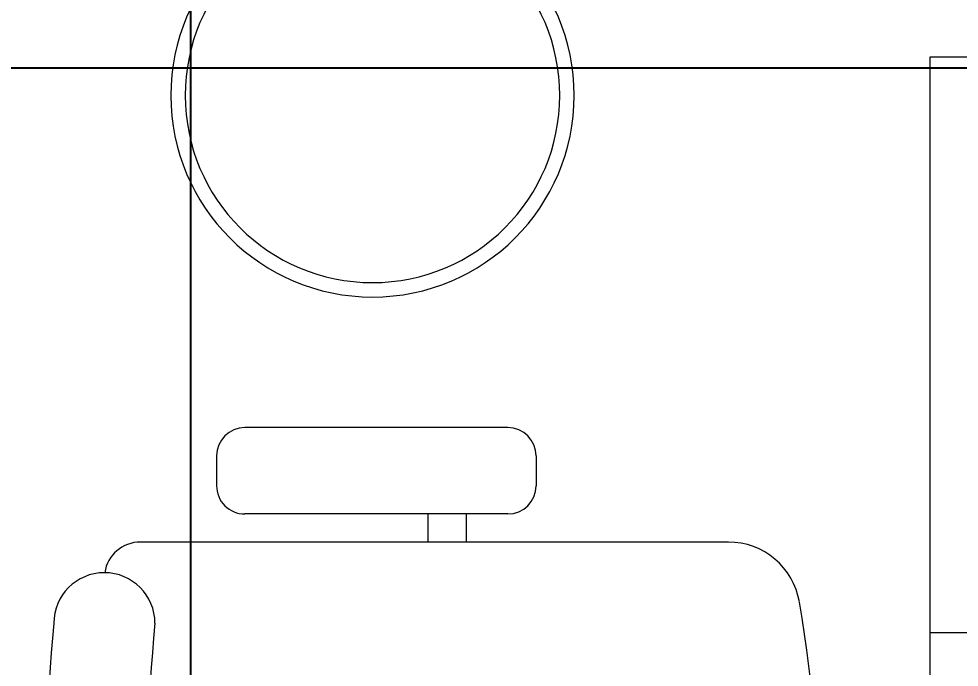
# Model space of a CAD drawing. Header units: inches. Extents: x -246178 to 57169, y -29325 to 19878.
# Drawn here: x 5881 to 6533, y -8816 to -8366 of the extents above; entities that cross this region are included whole.
import ezdxf
from ezdxf import colors
from ezdxf.entities.mleader import LeaderData, LeaderLine
from ezdxf.math import Vec2, Vec3

# ---------------------------------------------------------------- set-up
doc = ezdxf.new("R2010")
doc.units = ezdxf.units.IN
doc.header["$LTSCALE"] = 25
doc.header["$MEASUREMENT"] = 0
doc.linetypes.add('00-Ground Floor$0$HIDDEN', pattern=[9.525, 6.35, -3.175])
doc.linetypes.add('DASHDOT', pattern=[25.4, 12.7, -6.35, 0, -6.35])
doc.layers.get('0').update_dxf_attribs({"color": 8})
doc.layers.add('00-Ground Floor$0$False Ceiling', color=251, linetype='Continuous')
for name, color, linetype, lineweight in [('00-Ground Floor$0$LOADING', 253, 'Continuous', 5), ('E-LITE-CLNG-CNDT', 6, 'DASHDOT', 35), ('F-ALRM-CLNG-CNDT', 51, 'DASHDOT', 25), ('T-DATA-TEXT', 2, 'Continuous', 25)]:
    doc.layers.add(name, color=color, linetype=linetype, lineweight=lineweight)
doc.styles.add('DC_Elc_Romans', font='elc_romans.shx', dxfattribs={"width": 0.7})

# ---------------------------------------------------------------- blocks, each defined once
blk = doc.blocks.new('00-Ground Floor$0$GF21043-P')
at = {"color": 0}
for p, q in [((-0.8, 0.75), (-0.8, 0)), ((-0.8, 0), (0.8, 0))]:
    blk.add_line(p, q, dxfattribs=at)
at = {"color": 0, "linetype": '00-Ground Floor$0$HIDDEN'}
blk.add_line((-0.4, 0.6), (-0.4, 0), dxfattribs=at)
blk = doc.blocks.new('00-Ground Floor$0$GF21018-P')
at = {"color": 0}
for p, q in [((-0.2207, 0.47563), (-0.2207, 0.0675)), ((-0.2806, 0.34221), (-0.25983, 0.34221)), ((-0.30021, 0.32259), (-0.30021, 0.14)), ((-0.24021, 0.32259), (-0.24021, 0.14)), ((-0.24021, 0.29372), (-0.2207, 0.29372)), ((-0.24021, 0.26708), (-0.2207, 0.26708)), ((-0.2806, 0.12039), (-0.25983, 0.12039))]:
    blk.add_line(p, q, dxfattribs=at)
for centre, radius, start, end in [((-0.0001, -0.52948), 1.06948, 80.36712, 99.63288), ((-0.1707, 0.47563), 0.05, 99.63288, 180), ((-0.2806, 0.32259), 0.01962, 90, 180), ((-0.25983, 0.32259), 0.01962, 360, 90), ((-0.2806, 0.14), 0.01962, 180, 270), ((-0.25983, 0.14), 0.01962, 270, 360), ((-0.16429, 0.0425), 0.03511, 90, 270), ((0, 1.84674), 1.77674, 264.69456, 275.30527), ((-0.1957, 0.0675), 0.025, 180, 261.47208), ((0, 1.83136), 1.83136, 264.85322, 275.14698)]:
    blk.add_arc(centre, radius, start, end, dxfattribs=at)
blk = doc.blocks.new('00-Ground Floor$0$WM00001-P')
at = {"layer": '00-Ground Floor$0$LOADING'}
for radius in [0.14, 0.13]:
    blk.add_circle((0, 0), radius, dxfattribs=at)
blk = doc.blocks.new('00-Ground Floor$0$A$Ce9e1c4c3')
at = {"layer": '00-Ground Floor$0$False Ceiling', "color": 254, "linetype": 'Continuous'}
for p, q in [((-94000, -10017.43), (-94000, -6347.43)), ((-94542.07, -8400), (-90902.07, -8400))]:
    blk.add_line(p, q, dxfattribs=at)
blk = doc.blocks.new('00-Ground Floor')
at = {"layer": '00-Ground Floor$0$False Ceiling', "color": 254}
blk.add_blockref('00-Ground Floor$0$A$Ce9e1c4c3', (100000, 0), dxfattribs=at)
at = {"layer": '00-Ground Floor$0$LOADING', "extrusion": (-7.77426e-06, -8.17011e-07, 1)}
for name, p, xscale, yscale, zscale, rotation in [('00-Ground Floor$0$WM00001-P', (6126.17, -8419.13, -0.03), -1000.000000000002, 1000.000000000004, 1000.000000000002, 347.9985892354696), ('00-Ground Floor$0$GF21018-P', (5897.55, -8950.05, -0.03), 1000.000000000003, 1000.000000000003, 1000.000000000003, 269.9985892353254)]:
    blk.add_blockref(name, p, dxfattribs=dict(at, xscale=xscale, yscale=yscale, zscale=zscale, rotation=rotation))
at = {"layer": '00-Ground Floor$0$LOADING', "extrusion": (1.19929e-18, -8.17187e-07, 1), "xscale": 1000.000000000002, "yscale": 1000.000000000002, "zscale": 1000.000000000002, "rotation": 270}
blk.add_blockref('00-Ground Floor$0$GF21043-P', (6512.93, -9192.43, 0.01), dxfattribs=at)

msp = doc.modelspace()

# ---------------------------------------------------------------- linework, layer by layer
at = {"layer": 'F-ALRM-CLNG-CNDT'}
msp.add_lwpolyline([(5052.93, -11898.64), (5052.93, -8475, -0.414214), (5127.93, -8400), (6813.3, -8400, 0.082035), (6837.42, -8396.02), (7394.63, -8206.77)], format="xyb", dxfattribs=at)

# ---------------------------------------------------------------- block references
at = {"layer": 'E-LITE-CLNG-CNDT'}
msp.add_blockref('00-Ground Floor', (0, 0), dxfattribs=at)

# ---------------------------------------------------------------- leaders
at = {"layer": 'T-DATA-TEXT'}
ml = msp.add_multileader_mtext('Standard', dxfattribs=at)
ml.set_content('FIRE ALARM CONTROL PANEL. INTERNAL\\PBATTERIES SHALL BE MAINTAINED OTHERWISE\\PTHE CONTROL PANEL SHALL BE SUPPLIED\\PBY A STANDALONE UPS (15MIN) WITH 1KVA. ', color=256, style='DC_Elc_Romans')
ml.set_leader_properties(color=45)
ml.build(insert=Vec2(0, 0))
ml.multileader.update_dxf_attribs({"dogleg_length": 2, "arrow_head_size": 200, "scale": 100})
ctx = ml.context
ctx.base_point, ctx.scale, ctx.char_height, ctx.arrow_head_size, ctx.landing_gap_size, ctx.plane_origin = Vec3(-1122.83, -6822.44, 0), 100, 200, 200, 200, Vec3(3949.6, 679.07, 0)
ctx.text_align_type = 2
notes = []
notes.append((ctx, [(1, (1, 1, 0), (4363.84, -6822.44, 0), (-1, 0), 200, [(0, [(7152.34, -4747.43, 0)], 0, [])])]))
ctx.mtext.insert, ctx.mtext.alignment, ctx.mtext.flow_direction = Vec3(3963.84, -6689.11, 0), 3, 5
for ctx, leaders in notes:
    for number, flags, end, landing, length, lines in leaders:
        leader = LeaderData()
        leader.index, (leader.has_last_leader_line, leader.has_dogleg_vector, leader.attachment_direction) = number, flags
        leader.last_leader_point, leader.dogleg_vector, leader.dogleg_length = Vec3(end), Vec3(landing), length
        for number, points, colour, breaks in lines:
            line = LeaderLine()
            line.index, line.vertices, line.color, line.breaks = number, Vec3.list(points), colors.encode_raw_color(colour), breaks
            leader.lines.append(line)
        ctx.leaders.append(leader)

doc.saveas('drawing.dxf')
